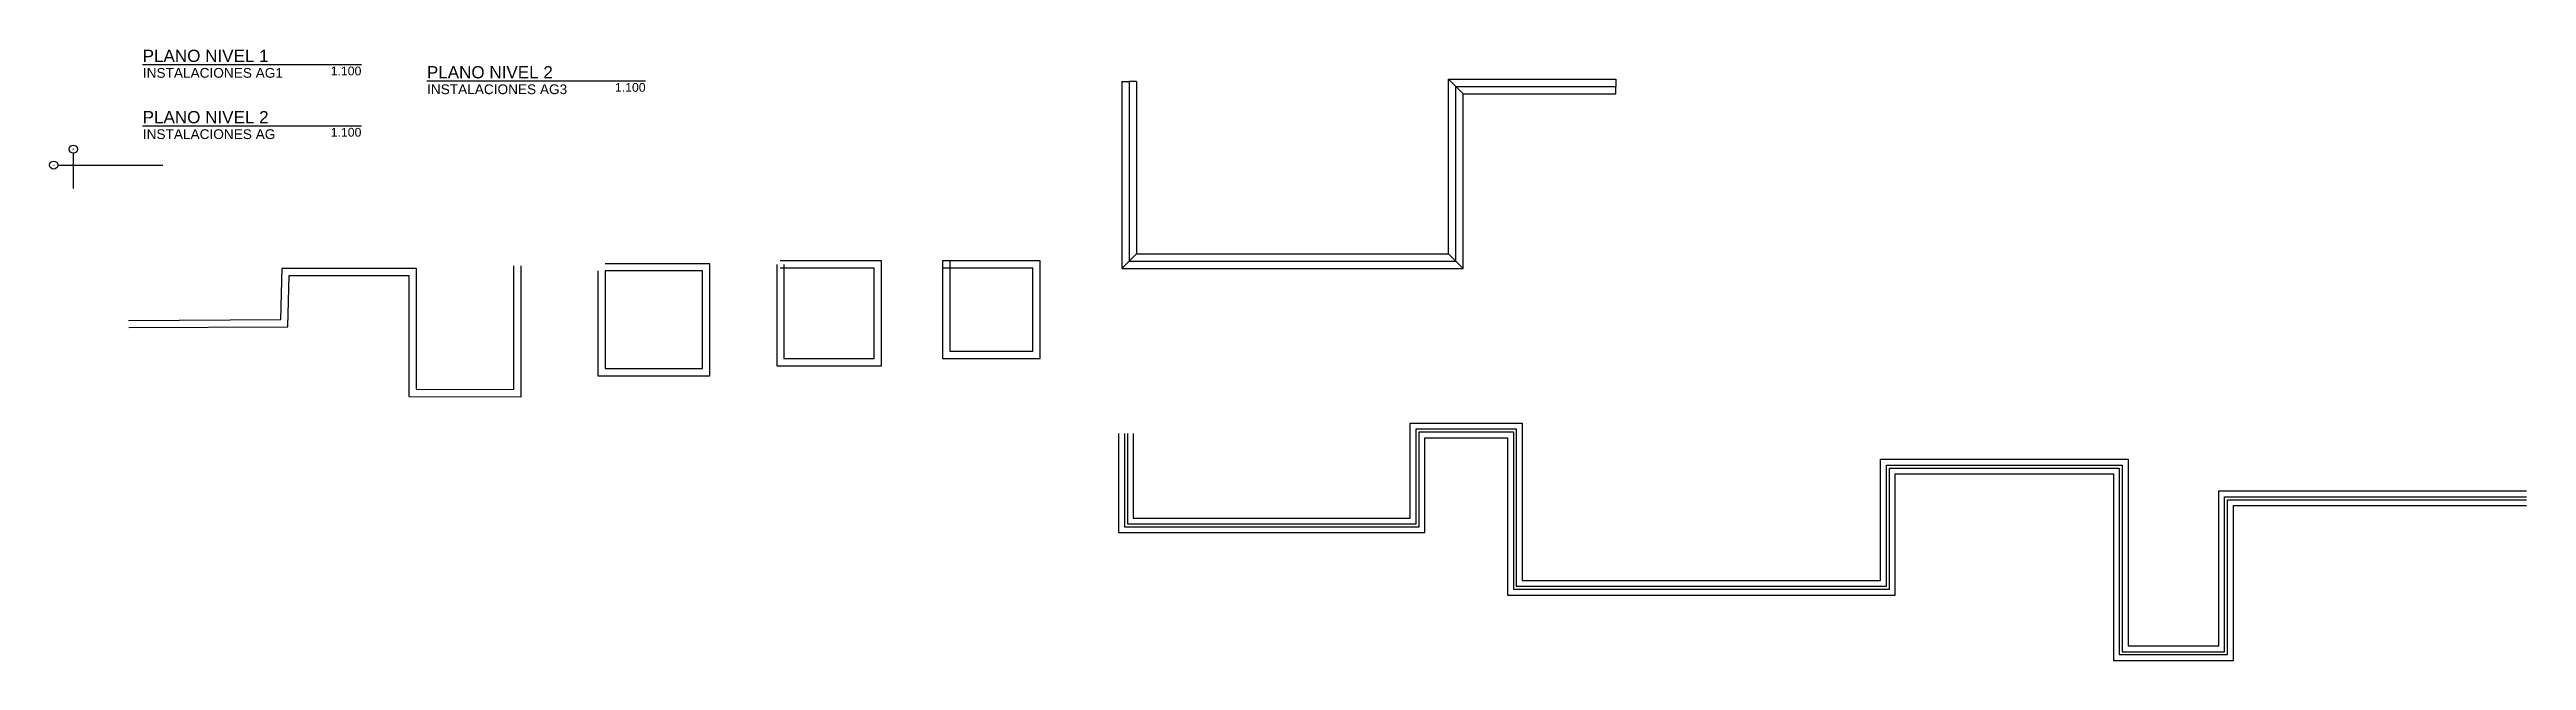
# Model space of a CAD drawing. Header units: metres. Extents: x 0.1 to 50.9, y -9.7 to 2.9.
import ezdxf
from ezdxf.enums import TextEntityAlignment as Align

# ---------------------------------------------------------------- set-up
doc = ezdxf.new("R2010")
doc.units = ezdxf.units.M
doc.linetypes.add('CENTER', pattern=[50.8, 31.75, -6.35, 6.35, -6.35])
doc.styles.get("Standard").update_dxf_attribs({"font": 'arial.ttf'})

# ---------------------------------------------------------------- blocks, each defined once
blk = doc.blocks.new('*U2')
at = {"linetype": 'CENTER'}
blk.add_lwpolyline([(0, 0), (0, -0.725)], dxfattribs=at)
blk.add_circle((0, 0.083), 0.0835)
blk.add_attdef('XX', text='', height=0.05).set_placement((0, 0.083), align=Align.MIDDLE_CENTER)
blk = doc.blocks.new('*U3')
at = {"linetype": 'CENTER'}
blk.add_lwpolyline([(0, 0), (0, -2.157)], dxfattribs=at)
blk.add_circle((0, 0.083), 0.0835)
blk.add_attdef('XX', text='', height=0.05).set_placement((0, 0.083), align=Align.MIDDLE_CENTER)
blk = doc.blocks.new('TITULOS1')
blk.add_lwpolyline([(0, 0), (4.483, 0)])
for tag, p, height in [('TITULO', (0, 0.054), 0.25), ('SUBTITULO', (0.004, -0.27), 0.2)]:
    blk.add_attdef(tag, p, '', height=height)
blk.add_attdef('ESC', text='', height=0.18).set_placement((4.483, -0.221), align=Align.RIGHT)

msp = doc.modelspace()

# ---------------------------------------------------------------- linework, layer by layer
at = {"color": 4}
for p, q in [((22.064, 2.213), (22.214, 2.213)), ((22.064, 2.213), (22.064, -1.618)), ((22.364, 2.213), (22.214, 2.213)), ((22.364, 2.213), (22.364, -1.318)), ((28.763, -1.318), (28.763, 2.262)), ((28.763, 2.262), (32.188, 2.262)), ((28.763, 2.262), (28.913, 2.112)), ((29.063, 1.962), (28.913, 2.112)), ((32.188, 2.262), (32.188, 2.112)), ((32.188, 1.962), (32.188, 2.112)), ((29.063, -1.618), (29.063, 1.962)), ((29.063, 1.962), (32.188, 1.962)), ((22.064, -1.618), (22.214, -1.468)), ((22.364, -1.318), (22.214, -1.468)), ((22.364, -1.318), (28.763, -1.318)), ((28.763, -1.318), (28.913, -1.468)), ((29.063, -1.618), (28.913, -1.468)), ((22.064, -1.618), (29.063, -1.618))]:
    msp.add_line(p, q, dxfattribs=at)
at = {"color": 1, "linetype": 'CENTER'}
for p, q in [((22.214, 2.213), (22.214, -1.468)), ((28.913, -1.468), (28.913, 2.112)), ((28.913, 2.112), (32.188, 2.112)), ((22.214, -1.468), (28.913, -1.468))]:
    msp.add_line(p, q, dxfattribs=at)
for p, q in [((13.625, -1.521), (11.475, -1.521)), ((13.625, -3.821), (13.625, -1.521)), ((17.142, -1.463), (15.067, -1.463)), ((17.142, -3.613), (17.142, -1.463)), ((18.392, -1.464), (18.392, -3.464)), ((20.392, -1.464), (18.392, -1.464)), ((18.542, -1.464), (18.542, -3.314)), ((20.392, -3.464), (20.392, -1.464)), ((4.83, -2.666), (4.857, -1.61)), ((4.857, -1.61), (7.602, -1.61)), ((4.976, -2.815), (5.003, -1.76)), ((5.003, -1.76), (7.452, -1.76)), ((7.452, -1.76), (7.452, -4.24)), ((7.602, -1.61), (7.602, -4.091)), ((9.606, -4.1), (9.604, -1.563)), ((9.757, -4.251), (9.754, -1.563)), ((11.325, -1.671), (11.325, -3.821)), ((11.475, -1.671), (11.475, -3.671)), ((13.475, -1.671), (11.475, -1.671)), ((13.475, -3.671), (13.475, -1.671)), ((14.992, -1.538), (14.992, -3.613)), ((16.992, -1.613), (15.067, -1.613)), ((15.142, -1.538), (15.142, -3.463)), ((16.992, -3.463), (16.992, -1.613)), ((20.242, -1.614), (18.392, -1.614)), ((20.242, -3.314), (20.242, -1.614)), ((1.711, -2.682), (4.83, -2.666)), ((1.712, -2.832), (4.976, -2.815)), ((15.142, -3.463), (16.992, -3.463)), ((18.392, -3.464), (20.392, -3.464)), ((18.542, -3.314), (20.242, -3.314)), ((11.325, -3.821), (13.625, -3.821)), ((11.475, -3.671), (13.475, -3.671)), ((14.992, -3.613), (17.142, -3.613)), ((7.452, -4.24), (9.757, -4.251)), ((7.602, -4.091), (9.606, -4.1))]:
    msp.add_line(p, q)
at = {"color": 82}
for p, q in [((22, -5), (22, -7.033)), ((22.3, -5), (22.3, -6.733)), ((27.978, -6.733), (27.978, -4.788)), ((27.978, -4.788), (30.271, -4.788)), ((30.271, -4.788), (30.271, -8.012)), ((28.278, -7.033), (28.278, -5.088)), ((28.278, -5.088), (29.971, -5.088)), ((29.971, -5.088), (29.971, -8.312)), ((37.617, -8.012), (37.617, -5.528)), ((37.617, -5.528), (42.688, -5.528)), ((42.688, -5.528), (42.688, -9.352)), ((37.917, -8.312), (37.917, -5.828)), ((37.917, -5.828), (42.388, -5.828)), ((42.388, -5.828), (42.388, -9.652)), ((44.547, -9.352), (44.547, -6.178)), ((44.547, -6.178), (50.853, -6.178)), ((44.847, -9.652), (44.847, -6.478)), ((44.847, -6.478), (50.853, -6.478)), ((22, -7.033), (28.278, -7.033)), ((22.3, -6.733), (27.978, -6.733)), ((30.271, -8.012), (37.617, -8.012)), ((29.971, -8.312), (37.917, -8.312)), ((42.688, -9.352), (44.547, -9.352)), ((42.388, -9.652), (44.847, -9.652))]:
    msp.add_line(p, q, dxfattribs=at)
at = {"color": 10, "linetype": 'CENTER'}
for p, q in [((22.12, -5), (22.12, -6.913)), ((22.18, -5), (22.18, -6.853)), ((28.098, -6.853), (28.098, -4.908)), ((28.098, -4.908), (30.151, -4.908)), ((28.158, -6.913), (28.158, -4.968)), ((28.158, -4.968), (30.091, -4.968)), ((30.091, -4.968), (30.091, -8.192)), ((30.151, -4.908), (30.151, -8.132)), ((37.737, -8.132), (37.737, -5.648)), ((37.737, -5.648), (42.568, -5.648)), ((37.797, -8.192), (37.797, -5.708)), ((37.797, -5.708), (42.508, -5.708)), ((42.508, -5.708), (42.508, -9.532)), ((42.568, -5.648), (42.568, -9.472)), ((44.667, -9.472), (44.667, -6.298)), ((44.667, -6.298), (50.853, -6.298)), ((44.727, -9.532), (44.727, -6.358)), ((44.727, -6.358), (50.853, -6.358)), ((22.12, -6.913), (28.158, -6.913)), ((22.18, -6.853), (28.098, -6.853)), ((30.091, -8.192), (37.797, -8.192)), ((30.151, -8.132), (37.737, -8.132)), ((42.508, -9.532), (44.727, -9.532)), ((42.568, -9.472), (44.667, -9.472))]:
    msp.add_line(p, q, dxfattribs=at)

# ---------------------------------------------------------------- block references
for name, p, values in [('TITULOS1', (1.998, 2.559), {'ESC': '1.100', 'SUBTITULO': 'INSTALACIONES AG1', 'TITULO': 'PLANO NIVEL 1'}), ('TITULOS1', (7.823, 2.223), {'ESC': '1.100', 'SUBTITULO': 'INSTALACIONES AG3', 'TITULO': 'PLANO NIVEL 2'}), ('TITULOS1', (1.998, 1.303), {'ESC': '1.100', 'SUBTITULO': 'INSTALACIONES AG', 'TITULO': 'PLANO NIVEL 2'}), ('*U2', (0.577, 0.743), {'XX': 'A'})]:
    msp.add_blockref(name, p).add_auto_attribs(values)
at = {"rotation": 90}
msp.add_blockref('*U3', (0.257, 0.499), dxfattribs=at).add_auto_attribs({'XX': '1'})

doc.saveas('drawing.dxf')
